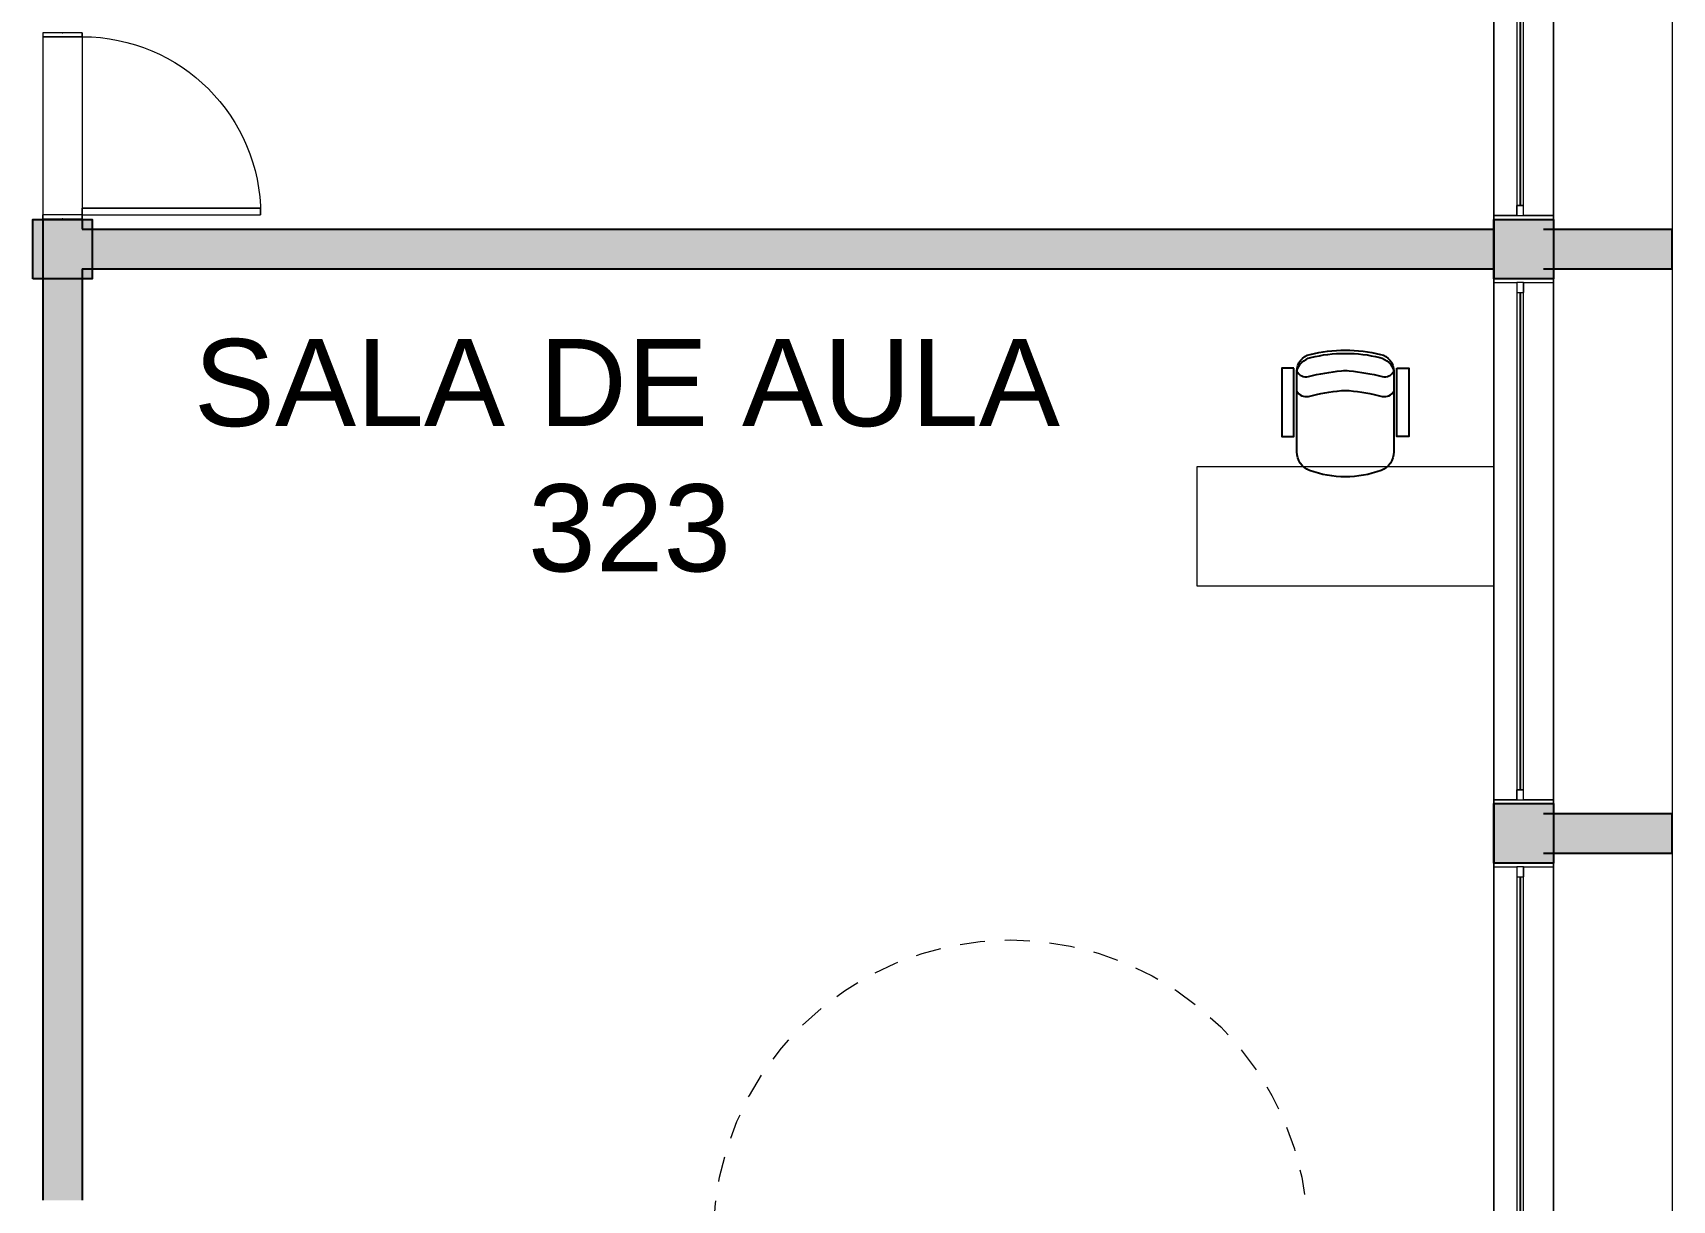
# Model space of a CAD drawing. Header units: metres. Extents: x 512 to 829, y -209 to 245.
# Drawn here: x 769.53 to 777.81, y -38.32 to -32.42 of the extents above; entities that cross this region are included whole.
import ezdxf

# ---------------------------------------------------------------- set-up
doc = ezdxf.new("R2010")
doc.units = ezdxf.units.M
doc.header["$LTSCALE"] = 0.508
doc.set_wipeout_variables(frame=1)
doc.header["$PDSIZE"] = -2
doc.linetypes.add('HIDDEN', pattern=[0.375, 0.25, -0.125])
for name, color, linetype, lineweight in [('AMB-NOVOS', 10, 'Continuous', 15), ('COVID-DISTANCIAMENTO', 253, 'HIDDEN', 5), ('None', 7, 'Continuous', 5), ('NãoImprimir', 7, 'Continuous', 5), ('Peitoris', 2, 'Continuous', 5), ('Telhado-Princ', 7, 'Continuous', 5)]:
    doc.layers.add(name, color=color, linetype=linetype, lineweight=lineweight)
doc.layers.add('ARQ-MOB', color=250, linetype='Continuous')
doc.layers.add('ARQ-MOB-CAD', color=250, linetype='Continuous')

# ---------------------------------------------------------------- blocks, each defined once
blk = doc.blocks.new('Grupo-3279')
at = {"color": 7, "linetype": 'Continuous', "lineweight": 5}
for points in [[(-1.325, 0.15), (-1.30595, 0.15), (-1.30595, -0.15), (-1.325, -0.15)], [(1.30595, 0.15), (1.325, 0.15), (1.325, -0.15), (1.30595, -0.15)]]:
    blk.add_wipeout(points, dxfattribs=at).dxf.layer = 'None'
at = {"layer": 'None', "color": 7, "linetype": 'Continuous', "lineweight": 5}
for points in [[(-1.325, 0.15), (-1.30595, 0.15), (-1.30595, -0.15), (-1.325, -0.15)], [(1.30595, 0.15), (1.325, 0.15), (1.325, -0.15), (1.30595, -0.15)]]:
    blk.add_lwpolyline(points, close=True, dxfattribs=at)
blk = doc.blocks.new('Grupo-3280')
at = {"layer": 'None', "color": 7}
blk.add_blockref('Grupo-3279', (0, 0), dxfattribs=at)
at = {"layer": 'None', "color": 7, "linetype": 'Continuous', "lineweight": 5}
for p, q in [((-1.325, 0.15), (-1.30595, 0.15)), ((-1.30595, 0.15), (-1.30595, -0.15)), ((1.325, 0.15), (1.30595, 0.15)), ((1.30595, 0.15), (1.30595, -0.15)), ((-1.325, -0.15), (-1.30595, -0.15)), ((1.325, -0.15), (1.30595, -0.15))]:
    blk.add_line(p, q, dxfattribs=at)
blk = doc.blocks.new('Grupo-3281')
at = {"layer": 'None', "color": 7, "linetype": 'Continuous', "lineweight": 5}
for p, q in [((-1.30595, 0.034925), (-1.30595, 0)), ((1.30595, 0.034925), (1.30595, 0))]:
    blk.add_line(p, q, dxfattribs=at)
blk = doc.blocks.new('Grupo-3282')
at = {"color": 7, "linetype": 'Continuous', "lineweight": 5}
for points in [[(-1.30595, 0.034925), (-1.25515, 0.034925), (-1.25515, 0), (-1.30595, 0)], [(1.25515, 0.034925), (1.30595, 0.034925), (1.30595, 0), (1.25515, 0)]]:
    blk.add_wipeout(points, dxfattribs=at).dxf.layer = 'None'
at = {"layer": 'None', "color": 7, "linetype": 'Continuous', "lineweight": 5}
for points in [[(-1.30595, 0.034925), (-1.25515, 0.034925), (-1.25515, 0), (-1.30595, 0)], [(1.25515, 0.034925), (1.30595, 0.034925), (1.30595, 0), (1.25515, 0)]]:
    blk.add_lwpolyline(points, close=True, dxfattribs=at)
blk = doc.blocks.new('Grupo-3283')
at = {"layer": 'None', "color": 7}
blk.add_blockref('Grupo-3281', (0, 0), dxfattribs=at)
at = {"color": 7, "linetype": 'Continuous', "lineweight": 5}
blk.add_wipeout([(-1.25515, 0.034925), (1.25515, 0.034925), (1.25515, 0), (-1.25515, 0)], dxfattribs=at).dxf.layer = 'None'
at = {"layer": 'None', "color": 7, "linetype": 'Continuous', "lineweight": 5}
blk.add_lwpolyline([(-1.25515, 0.034925), (1.25515, 0.034925), (1.25515, 0), (-1.25515, 0)], close=True, dxfattribs=at)
at = {"layer": 'None', "color": 7}
blk.add_blockref('Grupo-3282', (0, 0), dxfattribs=at)
at = {"layer": 'None', "color": 7, "linetype": 'Continuous', "lineweight": 5}
for p, q in [((-1.30595, 0.034925), (-1.25515, 0.034925)), ((-1.30595, 0), (-1.25515, 0)), ((-1.25515, 0.034925), (-1.25515, 0)), ((1.30595, 0.034925), (1.25515, 0.034925)), ((1.25515, 0.034925), (1.25515, 0)), ((1.30595, 0), (1.25515, 0))]:
    blk.add_line(p, q, dxfattribs=at)
blk = doc.blocks.new('Grupo-3284')
at = {"color": 7, "linetype": 'Continuous', "lineweight": 9}
blk.add_wipeout([(-1.2551, 0.0181), (1.2551, 0.0181), (1.2551, 0.0168), (-1.2551, 0.0168)], dxfattribs=at).dxf.layer = 'None'
blk = doc.blocks.new('Grupo-3285')
at = {"layer": 'None', "color": 7}
blk.add_blockref('Grupo-3284', (0, 0), dxfattribs=at)
at = {"layer": 'None', "color": 7, "linetype": 'Continuous', "lineweight": 25}
for p, q in [((-1.2551, 0.0181), (1.2551, 0.0181)), ((-1.2551, 0.0168), (1.2551, 0.0168))]:
    blk.add_line(p, q, dxfattribs=at)
blk = doc.blocks.new('Grupo-3286')
at = {"layer": 'None', "color": 7, "linetype": 'Continuous', "lineweight": 20}
for p, q in [((1.325, 0.15), (-1.325, 0.15)), ((1.325, -0.15), (-1.325, -0.15))]:
    blk.add_line(p, q, dxfattribs=at)
blk = doc.blocks.new('Window (2D)-287')
at = {"color": 7, "linetype": 'Continuous', "lineweight": 5}
blk.add_wipeout([(-1.325, 0.15), (1.325, 0.15), (1.325, -0.15), (-1.325, -0.15)], dxfattribs=at).dxf.layer = 'None'
at = {"layer": 'None', "color": 7}
blk.add_blockref('Grupo-3280', (0, 0), dxfattribs=at)
at = {"layer": 'None', "color": 7, "linetype": 'Continuous', "lineweight": 5}
for p, q in [((-1.325, 0.15), (1.325, 0.15)), ((-1.325, -0.15), (1.325, -0.15))]:
    blk.add_line(p, q, dxfattribs=at)
at = {"layer": 'NãoImprimir', "linetype": 'Continuous'}
for p in [(-1.325, 0), (1.325, 0)]:
    blk.add_point(p, dxfattribs=at)
at = {"layer": 'Peitoris'}
blk.add_blockref('Grupo-3283', (0, 0), dxfattribs=at)
blk.add_blockref('Grupo-3285', (0, 0), dxfattribs=at)
at = {"layer": 'Telhado-Princ'}
blk.add_blockref('Grupo-3286', (0, 0), dxfattribs=at)
blk = doc.blocks.new('Grupo-3287')
at = {"color": 7, "linetype": 'Continuous', "lineweight": 5}
for points in [[(-1.325, 0.15), (-1.30595, 0.15), (-1.30595, -0.15), (-1.325, -0.15)], [(1.30595, 0.15), (1.325, 0.15), (1.325, -0.15), (1.30595, -0.15)]]:
    blk.add_wipeout(points, dxfattribs=at).dxf.layer = 'None'
at = {"layer": 'None', "color": 7, "linetype": 'Continuous', "lineweight": 5}
for points in [[(-1.325, 0.15), (-1.30595, 0.15), (-1.30595, -0.15), (-1.325, -0.15)], [(1.30595, 0.15), (1.325, 0.15), (1.325, -0.15), (1.30595, -0.15)]]:
    blk.add_lwpolyline(points, close=True, dxfattribs=at)
blk = doc.blocks.new('Grupo-3288')
at = {"layer": 'None', "color": 7}
blk.add_blockref('Grupo-3287', (0, 0), dxfattribs=at)
at = {"layer": 'None', "color": 7, "linetype": 'Continuous', "lineweight": 5}
for p, q in [((-1.325, 0.15), (-1.30595, 0.15)), ((-1.30595, 0.15), (-1.30595, -0.15)), ((1.325, 0.15), (1.30595, 0.15)), ((1.30595, 0.15), (1.30595, -0.15)), ((-1.325, -0.15), (-1.30595, -0.15)), ((1.325, -0.15), (1.30595, -0.15))]:
    blk.add_line(p, q, dxfattribs=at)
blk = doc.blocks.new('Grupo-3289')
at = {"layer": 'None', "color": 7, "linetype": 'Continuous', "lineweight": 5}
for p, q in [((-1.30595, 0.034925), (-1.30595, 0)), ((1.30595, 0.034925), (1.30595, 0))]:
    blk.add_line(p, q, dxfattribs=at)
blk = doc.blocks.new('Grupo-3290')
at = {"color": 7, "linetype": 'Continuous', "lineweight": 5}
for points in [[(-1.30595, 0.034925), (-1.25515, 0.034925), (-1.25515, 0), (-1.30595, 0)], [(1.25515, 0.034925), (1.30595, 0.034925), (1.30595, 0), (1.25515, 0)]]:
    blk.add_wipeout(points, dxfattribs=at).dxf.layer = 'None'
at = {"layer": 'None', "color": 7, "linetype": 'Continuous', "lineweight": 5}
for points in [[(-1.30595, 0.034925), (-1.25515, 0.034925), (-1.25515, 0), (-1.30595, 0)], [(1.25515, 0.034925), (1.30595, 0.034925), (1.30595, 0), (1.25515, 0)]]:
    blk.add_lwpolyline(points, close=True, dxfattribs=at)
blk = doc.blocks.new('Grupo-3291')
at = {"layer": 'None', "color": 7}
blk.add_blockref('Grupo-3289', (0, 0), dxfattribs=at)
at = {"color": 7, "linetype": 'Continuous', "lineweight": 5}
blk.add_wipeout([(-1.25515, 0.034925), (1.25515, 0.034925), (1.25515, 0), (-1.25515, 0)], dxfattribs=at).dxf.layer = 'None'
at = {"layer": 'None', "color": 7, "linetype": 'Continuous', "lineweight": 5}
blk.add_lwpolyline([(-1.25515, 0.034925), (1.25515, 0.034925), (1.25515, 0), (-1.25515, 0)], close=True, dxfattribs=at)
at = {"layer": 'None', "color": 7}
blk.add_blockref('Grupo-3290', (0, 0), dxfattribs=at)
at = {"layer": 'None', "color": 7, "linetype": 'Continuous', "lineweight": 5}
for p, q in [((-1.30595, 0.034925), (-1.25515, 0.034925)), ((-1.30595, 0), (-1.25515, 0)), ((-1.25515, 0.034925), (-1.25515, 0)), ((1.30595, 0.034925), (1.25515, 0.034925)), ((1.25515, 0.034925), (1.25515, 0)), ((1.30595, 0), (1.25515, 0))]:
    blk.add_line(p, q, dxfattribs=at)
blk = doc.blocks.new('Grupo-3292')
at = {"color": 7, "linetype": 'Continuous', "lineweight": 9}
blk.add_wipeout([(-1.2551, 0.0181), (1.2551, 0.0181), (1.2551, 0.0168), (-1.2551, 0.0168)], dxfattribs=at).dxf.layer = 'None'
blk = doc.blocks.new('Grupo-3293')
at = {"layer": 'None', "color": 7}
blk.add_blockref('Grupo-3292', (0, 0), dxfattribs=at)
at = {"layer": 'None', "color": 7, "linetype": 'Continuous', "lineweight": 25}
for p, q in [((-1.2551, 0.0181), (1.2551, 0.0181)), ((-1.2551, 0.0168), (1.2551, 0.0168))]:
    blk.add_line(p, q, dxfattribs=at)
blk = doc.blocks.new('Grupo-3294')
at = {"layer": 'None', "color": 7, "linetype": 'Continuous', "lineweight": 20}
for p, q in [((1.325, 0.15), (-1.325, 0.15)), ((1.325, -0.15), (-1.325, -0.15))]:
    blk.add_line(p, q, dxfattribs=at)
blk = doc.blocks.new('Window (2D)-288')
at = {"color": 7, "linetype": 'Continuous', "lineweight": 5}
blk.add_wipeout([(-1.325, 0.15), (1.325, 0.15), (1.325, -0.15), (-1.325, -0.15)], dxfattribs=at).dxf.layer = 'None'
at = {"layer": 'None', "color": 7}
blk.add_blockref('Grupo-3288', (0, 0), dxfattribs=at)
at = {"layer": 'None', "color": 7, "linetype": 'Continuous', "lineweight": 5}
for p, q in [((-1.325, 0.15), (1.325, 0.15)), ((-1.325, -0.15), (1.325, -0.15))]:
    blk.add_line(p, q, dxfattribs=at)
at = {"layer": 'NãoImprimir', "linetype": 'Continuous'}
for p in [(-1.325, 0), (1.325, 0)]:
    blk.add_point(p, dxfattribs=at)
at = {"layer": 'Peitoris'}
blk.add_blockref('Grupo-3291', (0, 0), dxfattribs=at)
blk.add_blockref('Grupo-3293', (0, 0), dxfattribs=at)
at = {"layer": 'Telhado-Princ'}
blk.add_blockref('Grupo-3294', (0, 0), dxfattribs=at)
blk = doc.blocks.new('Grupo-3295')
at = {"color": 7, "linetype": 'Continuous', "lineweight": 5}
for points in [[(-1.325, 0.15), (-1.30595, 0.15), (-1.30595, -0.15), (-1.325, -0.15)], [(1.30595, 0.15), (1.325, 0.15), (1.325, -0.15), (1.30595, -0.15)]]:
    blk.add_wipeout(points, dxfattribs=at).dxf.layer = 'None'
at = {"layer": 'None', "color": 7, "linetype": 'Continuous', "lineweight": 5}
for points in [[(-1.325, 0.15), (-1.30595, 0.15), (-1.30595, -0.15), (-1.325, -0.15)], [(1.30595, 0.15), (1.325, 0.15), (1.325, -0.15), (1.30595, -0.15)]]:
    blk.add_lwpolyline(points, close=True, dxfattribs=at)
blk = doc.blocks.new('Grupo-3296')
at = {"layer": 'None', "color": 7}
blk.add_blockref('Grupo-3295', (0, 0), dxfattribs=at)
at = {"layer": 'None', "color": 7, "linetype": 'Continuous', "lineweight": 5}
for p, q in [((-1.325, 0.15), (-1.30595, 0.15)), ((-1.30595, 0.15), (-1.30595, -0.15)), ((1.325, 0.15), (1.30595, 0.15)), ((1.30595, 0.15), (1.30595, -0.15)), ((-1.325, -0.15), (-1.30595, -0.15)), ((1.325, -0.15), (1.30595, -0.15))]:
    blk.add_line(p, q, dxfattribs=at)
blk = doc.blocks.new('Grupo-3297')
at = {"layer": 'None', "color": 7, "linetype": 'Continuous', "lineweight": 5}
for p, q in [((-1.30595, 0.034925), (-1.30595, 0)), ((1.30595, 0.034925), (1.30595, 0))]:
    blk.add_line(p, q, dxfattribs=at)
blk = doc.blocks.new('Grupo-3298')
at = {"color": 7, "linetype": 'Continuous', "lineweight": 5}
for points in [[(-1.30595, 0.034925), (-1.25515, 0.034925), (-1.25515, 0), (-1.30595, 0)], [(1.25515, 0.034925), (1.30595, 0.034925), (1.30595, 0), (1.25515, 0)]]:
    blk.add_wipeout(points, dxfattribs=at).dxf.layer = 'None'
at = {"layer": 'None', "color": 7, "linetype": 'Continuous', "lineweight": 5}
for points in [[(-1.30595, 0.034925), (-1.25515, 0.034925), (-1.25515, 0), (-1.30595, 0)], [(1.25515, 0.034925), (1.30595, 0.034925), (1.30595, 0), (1.25515, 0)]]:
    blk.add_lwpolyline(points, close=True, dxfattribs=at)
blk = doc.blocks.new('Grupo-3299')
at = {"layer": 'None', "color": 7}
blk.add_blockref('Grupo-3297', (0, 0), dxfattribs=at)
at = {"color": 7, "linetype": 'Continuous', "lineweight": 5}
blk.add_wipeout([(-1.25515, 0.034925), (1.25515, 0.034925), (1.25515, 0), (-1.25515, 0)], dxfattribs=at).dxf.layer = 'None'
at = {"layer": 'None', "color": 7, "linetype": 'Continuous', "lineweight": 5}
blk.add_lwpolyline([(-1.25515, 0.034925), (1.25515, 0.034925), (1.25515, 0), (-1.25515, 0)], close=True, dxfattribs=at)
at = {"layer": 'None', "color": 7}
blk.add_blockref('Grupo-3298', (0, 0), dxfattribs=at)
at = {"layer": 'None', "color": 7, "linetype": 'Continuous', "lineweight": 5}
for p, q in [((-1.30595, 0.034925), (-1.25515, 0.034925)), ((-1.30595, 0), (-1.25515, 0)), ((-1.25515, 0.034925), (-1.25515, 0)), ((1.30595, 0.034925), (1.25515, 0.034925)), ((1.25515, 0.034925), (1.25515, 0)), ((1.30595, 0), (1.25515, 0))]:
    blk.add_line(p, q, dxfattribs=at)
blk = doc.blocks.new('Grupo-3300')
at = {"color": 7, "linetype": 'Continuous', "lineweight": 9}
blk.add_wipeout([(-1.2551, 0.0181), (1.2551, 0.0181), (1.2551, 0.0168), (-1.2551, 0.0168)], dxfattribs=at).dxf.layer = 'None'
blk = doc.blocks.new('Grupo-3301')
at = {"layer": 'None', "color": 7}
blk.add_blockref('Grupo-3300', (0, 0), dxfattribs=at)
at = {"layer": 'None', "color": 7, "linetype": 'Continuous', "lineweight": 25}
for p, q in [((-1.2551, 0.0181), (1.2551, 0.0181)), ((-1.2551, 0.0168), (1.2551, 0.0168))]:
    blk.add_line(p, q, dxfattribs=at)
blk = doc.blocks.new('Grupo-3302')
at = {"layer": 'None', "color": 7, "linetype": 'Continuous', "lineweight": 20}
for p, q in [((1.325, 0.15), (-1.325, 0.15)), ((1.325, -0.15), (-1.325, -0.15))]:
    blk.add_line(p, q, dxfattribs=at)
blk = doc.blocks.new('Window (2D)-289')
at = {"color": 7, "linetype": 'Continuous', "lineweight": 5}
blk.add_wipeout([(-1.325, 0.15), (1.325, 0.15), (1.325, -0.15), (-1.325, -0.15)], dxfattribs=at).dxf.layer = 'None'
at = {"layer": 'None', "color": 7}
blk.add_blockref('Grupo-3296', (0, 0), dxfattribs=at)
at = {"layer": 'None', "color": 7, "linetype": 'Continuous', "lineweight": 5}
for p, q in [((-1.325, 0.15), (1.325, 0.15)), ((-1.325, -0.15), (1.325, -0.15))]:
    blk.add_line(p, q, dxfattribs=at)
at = {"layer": 'NãoImprimir', "linetype": 'Continuous'}
for p in [(-1.325, 0), (1.325, 0)]:
    blk.add_point(p, dxfattribs=at)
at = {"layer": 'Peitoris'}
blk.add_blockref('Grupo-3299', (0, 0), dxfattribs=at)
blk.add_blockref('Grupo-3301', (0, 0), dxfattribs=at)
at = {"layer": 'Telhado-Princ'}
blk.add_blockref('Grupo-3302', (0, 0), dxfattribs=at)
blk = doc.blocks.new('Grupo-3327')
at = {"layer": 'None', "color": 7, "linetype": 'Continuous', "lineweight": 5}
for p, q in [((-0.47, 0.1), (-0.47, -0.1)), ((0.47, 0.1), (0.47, -0.1))]:
    blk.add_line(p, q, dxfattribs=at)
blk = doc.blocks.new('Grupo-3328')
at = {"color": 7, "linetype": 'Continuous', "lineweight": 5}
for points in [[(-0.47, 0.1), (-0.45, 0.1), (-0.45, -0.1), (-0.47, -0.1)], [(0.45, 0.1), (0.47, 0.1), (0.47, -0.1), (0.45, -0.1)]]:
    blk.add_wipeout(points, dxfattribs=at).dxf.layer = 'None'
at = {"layer": 'None', "color": 7, "linetype": 'Continuous', "lineweight": 5}
for points in [[(-0.47, 0.1), (-0.45, 0.1), (-0.45, -0.1), (-0.47, -0.1)], [(0.45, 0.1), (0.47, 0.1), (0.47, -0.1), (0.45, -0.1)]]:
    blk.add_lwpolyline(points, close=True, dxfattribs=at)
blk = doc.blocks.new('Grupo-3329')
at = {"layer": 'None', "color": 7}
blk.add_blockref('Grupo-3327', (0, 0), dxfattribs=at)
blk.add_blockref('Grupo-3328', (0, 0), dxfattribs=at)
at = {"layer": 'None', "color": 7, "linetype": 'Continuous', "lineweight": 5}
for p, q in [((-0.47, 0.1), (-0.45, 0.1)), ((-0.45, 0.1), (-0.45, -0.1)), ((0.47, 0.1), (0.45, 0.1)), ((0.45, 0.1), (0.45, -0.1)), ((-0.47, -0.1), (-0.45, -0.1)), ((0.47, -0.1), (0.45, -0.1))]:
    blk.add_line(p, q, dxfattribs=at)
blk = doc.blocks.new('Grupo-3330')
at = {"layer": 'None', "color": 7, "linetype": 'Continuous', "lineweight": 5}
blk.add_arc((-0.45, 0.1), 0.9, 0, 90, dxfattribs=at)
blk = doc.blocks.new('Grupo-3331')
at = {"color": 7, "linetype": 'Continuous', "lineweight": 5}
blk.add_wipeout([(-0.45, 0.1), (-0.45, 1), (-0.415, 1), (-0.415, 0.1)], dxfattribs=at).dxf.layer = 'None'
at = {"layer": 'None', "color": 7, "linetype": 'Continuous', "lineweight": 5}
blk.add_lwpolyline([(-0.45, 0.1), (-0.45, 1), (-0.415, 1), (-0.415, 0.1)], close=True, dxfattribs=at)
blk = doc.blocks.new('Grupo-3332')
at = {"layer": 'None', "color": 7}
blk.add_blockref('Grupo-3331', (0, 0), dxfattribs=at)
at = {"layer": 'None', "color": 7, "linetype": 'Continuous', "lineweight": 5}
for p, q in [((-0.45, 0.1), (-0.45, 1)), ((-0.45, 1), (-0.415, 1)), ((-0.415, 0.1), (-0.415, 1)), ((-0.45, 0.1), (-0.415, 0.1))]:
    blk.add_line(p, q, dxfattribs=at)
blk = doc.blocks.new('Grupo-3333')
at = {"layer": 'Peitoris', "color": 7}
blk.add_blockref('Grupo-3332', (0, 0), dxfattribs=at)
blk = doc.blocks.new('Grupo-3334')
at = {"layer": 'None', "color": 7, "linetype": 'Continuous', "lineweight": 5}
for p, q in [((0.47, 0.1), (-0.47, 0.1)), ((0.47, -0.1), (-0.47, -0.1))]:
    blk.add_line(p, q, dxfattribs=at)
blk = doc.blocks.new('Door (2D)-114')
at = {"layer": 'None', "color": 7}
blk.add_blockref('Grupo-3329', (0, 0), dxfattribs=at)
at = {"layer": 'NãoImprimir', "color": 7, "linetype": 'Continuous', "lineweight": 5}
for p in [(-0.47, 0), (0.47, 0)]:
    blk.add_point(p, dxfattribs=at)
at = {"layer": 'Peitoris', "color": 7}
blk.add_blockref('Grupo-3330', (0, 0), dxfattribs=at)
at = {"layer": 'None', "color": 7}
blk.add_blockref('Grupo-3333', (0, 0), dxfattribs=at)
at = {"layer": 'Telhado-Princ', "color": 7}
blk.add_blockref('Grupo-3334', (0, 0), dxfattribs=at)
blk = doc.blocks.new('Grupo-3370')
at = {"layer": 'None', "linetype": 'Continuous', "lineweight": 0}
for points in [[(53.45, 64.97), (53.45, 65.27), (53.75, 65.27), (53.75, 64.97)], [(60.825, 64.97), (60.825, 65.27), (61.125, 65.27), (61.125, 64.97)]]:
    blk.add_hatch(color=255, dxfattribs=at).paths.add_polyline_path(points)
at = {"layer": 'None', "color": 7, "linetype": 'Continuous', "lineweight": 25}
for points in [[(53.45, 64.97), (53.45, 65.27), (53.75, 65.27), (53.75, 64.97)], [(60.825, 64.97), (60.825, 65.27), (61.125, 65.27), (61.125, 64.97)]]:
    blk.add_lwpolyline(points, close=True, dxfattribs=at)
blk = doc.blocks.new('Grupo-3377')
at = {"layer": 'None', "linetype": 'Continuous', "lineweight": 0}
blk.add_hatch(color=255, dxfattribs=at).paths.add_polyline_path([(60.825, 62.02), (60.825, 62.32), (61.125, 62.32), (61.125, 62.02)])
at = {"layer": 'None', "color": 7, "linetype": 'Continuous', "lineweight": 25}
blk.add_lwpolyline([(60.825, 62.02), (60.825, 62.32), (61.125, 62.32), (61.125, 62.02)], close=True, dxfattribs=at)
blk = doc.blocks.new('35S66S7401')
at = {"layer": 'ARQ-MOB-CAD'}
blk.add_lwpolyline([(-0.1801, 0.0827, 0.181476), (0.1801, 0.0827, 0.312558), (0.245, 0.1763), (0.245, 0.5838, 0.34754), (0.178, 0.6685, 0.059745), (0, 0.69, 0.059745), (-0.178, 0.6685, 0.34754), (-0.245, 0.5838), (-0.245, 0.1763, 0.312558)], format="xyb", close=True, dxfattribs=at)
for points in [[(0.245, 0.5838, 0.272556), (0.1742, 0.6526, 0.059776), (0, 0.6737, 0.059776), (-0.1742, 0.6526, 0.272556), (-0.245, 0.5838, 0.278118)], [(0.245, 0.5838, -0.342833), (0.1863, 0.5565, 0.037263), (0.0196, 0.5856, 0.049093), (-0.0196, 0.5856, 0.037263), (-0.1863, 0.5565, -0.342833), (-0.245, 0.5838)], [(0.245, 0.4836, -0.342833), (0.1863, 0.4564, 0.037263), (0.0196, 0.4854, 0.049093), (-0.0196, 0.4854, 0.037263), (-0.1863, 0.4564, -0.342833), (-0.245, 0.4836)]]:
    blk.add_lwpolyline(points, format="xyb", dxfattribs=at)
for points in [[(-0.26, 0.5994), (-0.32, 0.5994), (-0.32, 0.2544), (-0.26, 0.2544)], [(0.26, 0.5994), (0.32, 0.5994), (0.32, 0.2544), (0.26, 0.2544)]]:
    blk.add_lwpolyline(points, close=True, dxfattribs=at)

msp = doc.modelspace()

# ---------------------------------------------------------------- linework, layer by layer
at = {"layer": 'COVID-DISTANCIAMENTO'}
msp.add_circle((774.4693, -38.5053), 1.5, dxfattribs=at)
at = {"layer": 'None', "color": 7, "linetype": 'Continuous', "lineweight": 5}
for p, q in [((777.8085, -30.6668), (777.8085, -33.4168)), ((777.8085, -33.6168), (777.8085, -36.3668)), ((777.8085, -36.5668), (777.8085, -39.3168))]:
    msp.add_line(p, q, dxfattribs=at)
at = {"layer": 'None', "color": 7, "linetype": 'Continuous', "lineweight": 25}
for p, q in [((769.5835, -33.3643), (769.5835, -38.3193)), ((769.7835, -33.3643), (769.7835, -33.4168)), ((769.7835, -33.4168), (776.9085, -33.4168)), ((776.9085, -33.3668), (776.9085, -33.6668)), ((777.1585, -33.4168), (777.8085, -33.4168)), ((777.2085, -33.3668), (777.2085, -33.6668)), ((777.8085, -33.6168), (777.8085, -33.4168)), ((769.7835, -33.6168), (776.9085, -33.6168)), ((769.7835, -33.6168), (769.7835, -38.3193)), ((777.1585, -33.6168), (777.8085, -33.6168)), ((776.9085, -36.3168), (776.9085, -36.6168)), ((777.2085, -36.3168), (777.2085, -36.6168)), ((777.1585, -36.3668), (777.8085, -36.3668)), ((777.8085, -36.5668), (777.8085, -36.3668)), ((777.1585, -36.5668), (777.8085, -36.5668))]:
    msp.add_line(p, q, dxfattribs=at)
at = {"layer": 'None', "color": 250, "linetype": 'Continuous'}
for points in [[(769.5835, -33.3643), (769.7835, -33.3643), (769.5835, -38.3193), (769.7835, -38.3193)], [(769.7835, -33.6168), (769.7835, -33.4168), (776.9085, -33.6168), (776.9085, -33.4168)], [(777.1585, -33.6168), (777.1585, -33.4168), (777.8085, -33.6168), (777.8085, -33.4168)], [(777.1585, -36.5668), (777.1585, -36.3668), (777.8085, -36.5668), (777.8085, -36.3668)]]:
    msp.add_solid(points, dxfattribs=at)
at = {"layer": 'None', "color": 254, "linetype": 'Continuous'}
for points in [[(776.9085, -33.3668), (777.2085, -33.3668), (776.9085, -33.6668), (777.2085, -33.6668)], [(776.9085, -36.3168), (777.2085, -36.3168), (776.9085, -36.6168), (777.2085, -36.6168)]]:
    msp.add_solid(points, dxfattribs=at)

# ---------------------------------------------------------------- block references
at = {"layer": 'None', "linetype": 'Continuous', "lineweight": 0, "xscale": -1}
msp.add_blockref('35S66S7401', (776.1585, -34.7168), dxfattribs=at)

# ---------------------------------------------------------------- texts
at = {"layer": 'AMB-NOVOS', "linetype": 'Continuous', "lineweight": 0, "insert": (770.2262, -33.9706), "char_height": 0.44, "attachment_point": 1}
msp.add_mtext_dynamic_manual_height_columns('\\pi0.11971;{\\fArial|b0|i0|c0|p34;SALA DE AULA\\P\\pi1.80693;323}', width=4.585695, gutter_width=1, heights=[0], dxfattribs=at)

# ---------------------------------------------------------------- next in the draw order: block references
at = {"layer": 'None', "color": 7, "xscale": -1}
for name, p, rotation in [('Window (2D)-287', (777.0585, -32.0418), 90), ('Door (2D)-114', (769.6835, -32.8943), 270), ('Window (2D)-288', (777.0585, -34.9918), 90), ('Window (2D)-289', (777.0585, -37.9418), 90)]:
    msp.add_blockref(name, p, dxfattribs=dict(at, rotation=rotation))

# ---------------------------------------------------------------- next in the draw order: linework, layer by layer
at = {"layer": 'ARQ-MOB', "linetype": 'Continuous', "lineweight": 0}
msp.add_lwpolyline([(775.4085, -35.2168), (776.9085, -35.2168), (776.9085, -34.6168), (775.4085, -34.6168)], close=True, dxfattribs=at)

# ---------------------------------------------------------------- next in the draw order: block references
at = {"layer": 'None', "color": 7}
for name in ['Grupo-3370', 'Grupo-3377']:
    msp.add_blockref(name, (716.0835, -98.6368), dxfattribs=at)

doc.saveas('drawing.dxf')
